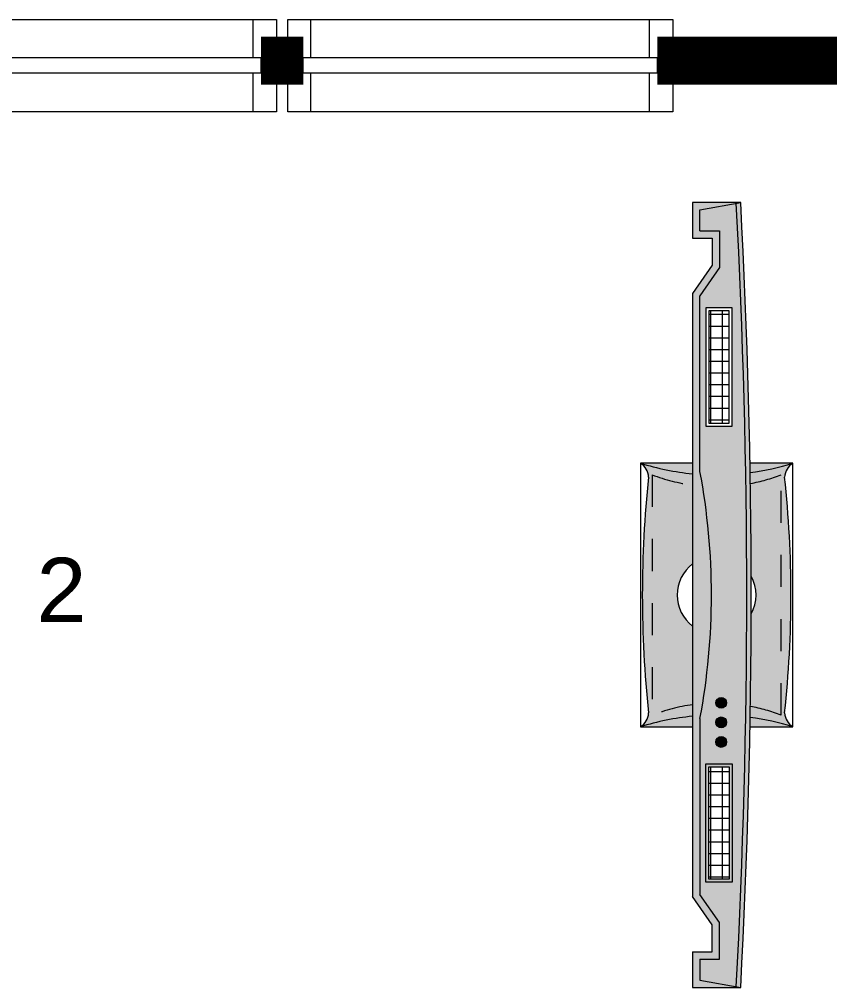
# Model space of a CAD drawing. Header units: metres. Extents: x -92766 to 98207, y -36056 to 71601.
# Drawn here: x 9.631 to 12.159, y 2.107 to 5.129 of the extents above; entities that cross this region are included whole.
import ezdxf

# ---------------------------------------------------------------- set-up
doc = ezdxf.new("R2010")
doc.units = ezdxf.units.M
doc.header["$MEASUREMENT"] = 0
doc.linetypes.add('HIDDEN2', pattern=[4.762499999999999, 3.175, -1.5875])
for name, color, linetype, lineweight in [('ANGLE (COTE)', 251, 'Continuous', 0), ('WALLS (PERETI)', 1, 'Continuous', 30), ('WINDOWS (FERESTRE)', 4, 'Continuous', 15), ('www.cadblocksfree.com', 7, 'Continuous', 5)]:
    doc.layers.add(name, color=color, linetype=linetype, lineweight=lineweight)
doc.styles.get("Standard").update_dxf_attribs({"font": 'arial.ttf'})
pattern_1 = [(180, (553823.1196353952, 315860.5265527803), (-1.959434878635765e-15, -16), []), (270, (553823.1196353952, 315860.5265527803), (16, -2.939119961693667e-15), [])]

# ---------------------------------------------------------------- blocks, each defined once
blk = doc.blocks.new('V_C_12M')
at = {"extrusion": (0, 0, -1)}
for p, q in [((0.04999999999032134, -0.01999998808680559), (0.05000000000283933, -0.4800000119079648)), ((0.07000000000940254, -0.01999998808678427), (0.04999999999032134, -0.01999998808680559)), ((0.07000000000940254, -0.01999998808678427), (0.06999999999599993, -0.4800000119079435)), ((0.04999999999988347, -0.02999998808679649), (-7.993605777301127e-14, -0.02999998808650162)), ((0.1200000000000561, -0.02999998808695636), (0.06999999999986528, -0.02999998808677518)), ((0.05000000047098929, -0.4700000119079739), (4.71025884962728e-10, -0.470000011907679)), ((0.1200000004709345, -0.4700000119081338), (0.0700000004709711, -0.4700000119079526)), ((0.07000000047098354, -0.4800000119079435), (0.05000000000283933, -0.4800000119079648))]:
    blk.add_line(p, q, dxfattribs=at)
blk.add_lwpolyline([(5.913491918363434e-12, -0.4999999999941807), (0, 0), (-0.120000000000136, -4.547473508864641e-13), (-0.1199999999939951, -0.4999999999946354)], close=True, dxfattribs=at)
blk = doc.blocks.new('A$C7C934738')
at = {"layer": 'www.cadblocksfree.com', "lineweight": 5, "ltscale": 0.5}
h = blk.add_hatch(color=9, dxfattribs=at)
h.set_gradient(color1=(199, 201, 204), one_color=1, tint=1, name='INVCYLINDER')
h.paths.add_polyline_path([(368.9570372321177, 149.787119846791, -0.0003696433728803923), (383.754117972916, 150.0231658667326, 0.04376712932776957), (371.9999842494726, 192.0000058338046), (699.9999842494726, 192.0000058338046, 0.04467700331426403), (688.0001922608353, 150.0268999852706, -0.0003757800486602671), (703.0429312670603, 149.787119846791, -0.04317095167159896), (715.9999842494726, 208.0000058338046, -0.2440601287004637), (696.9465394190047, 196.8017754857428, 0.05375191630065575), (375.0534290801734, 196.8017754857428, -0.24406012869759), (355.9999842497054, 208.0000058335718, -0.04317095167137479)])
h = blk.add_hatch(color=9, dxfattribs=at)
h.set_gradient(color1=(199, 201, 204), one_color=1, tint=1)
h.paths.add_polyline_path([(355.9999842494726, 149.5624543451668, -0.0003236854113419468), (368.9570372320734, 149.7871198468236, 0.04317095167216532), (355.9999842494726, 208.0000058345627)])
h = blk.add_hatch(color=9, dxfattribs=at)
h.set_gradient(color1=(199, 201, 204), one_color=1, tint=1)
h.paths.add_polyline_path([(715.9999842494726, 208.0000058338242, 0.04317095167160761), (703.042931267104, 149.7871198468197, -0.0003236854113361467), (715.9999842494726, 149.562454345165)])
h = blk.add_hatch(color=9, dxfattribs=at)
h.set_gradient(color1=(199, 201, 204), one_color=1, tint=1, name='CYLINDER')
h.paths.add_polyline_path([(383.7541179731175, 150.0231658668166, -0.003159608942080686), (510.2453018275075, 151.1480013469167, -0.255321172361714), (561.7546666714351, 151.1480013469182, -0.003153472206021692), (688.0001922609177, 150.0268999853199, -0.0446770033142427), (699.9999842496316, 192.0000058338046), (371.9999842496477, 192.0000058338046, -0.04376712932774236)])
h = blk.add_hatch(color=98, dxfattribs=at)
h.set_gradient(color1=(7, 8, 8), color2=(0, 0, 0), one_color=1, name='CURVED')
h.paths.add_polyline_path([(-1.575053374835989e-05, 136.8188747326276), (1.09929999748897, 130.7373743347889, -0.02674023049739112), (1070.900668501457, 130.7373743347907), (1071.99998424948, 136.8188747326312, 0.0267952653029716)])
h = blk.add_hatch(color=98, dxfattribs=at)
h.set_gradient(color1=(7, 8, 8), color2=(0, 0, 0), one_color=1, name='CURVED')
h.paths.add_polyline_path([(367.5148084156265, 81.22966030053794), (127.3616653857753, 81.22966030053794), (88.77230083569881, 107.7911379616708), (38.96014359383844, 107.7911379616708), (38.96014359383844, 81.22966030053794), (10.04850761499256, 81.22966030077079), (-1.575076021254063e-05, 136.8188747338793), (-1.575052738189697e-05, 71.181136935018), (49.00866695959121, 71.181136935018), (49.00866695959121, 97.74261459615082), (85.64829965145329, 97.74261459615082), (124.2376642015297, 71.181136935018), (947.7623042974155, 71.181136935018), (986.351668847492, 97.74261459615082), (1022.991301539354, 97.74261459615082), (1022.991301539354, 71.181136935018), (1071.999984249473, 71.181136935018), (1071.999984249473, 136.8188747325917), (1061.951460883953, 81.22966030077077), (1033.039824905107, 81.22966030053794), (1033.039824905107, 107.7911379616708), (983.2276676630136, 107.7911379616708), (944.6383031131699, 81.22966030053794), (704.4851600833204, 81.22966030053794, 0.09337917774549909)])
h = blk.add_hatch(color=9, dxfattribs=at)
h.set_gradient(color1=(199, 201, 204), one_color=1, tint=1, name='CURVED')
h.paths.add_polyline_path([(1.099299997487833, 130.7373743347925), (10.04850761499256, 81.22966030077077), (38.96014359383844, 81.22966030053794), (38.96014359383844, 107.7911379616708), (88.77230083569883, 107.7911379616708), (127.3616653857753, 81.22966030053794), (367.5148084156259, 81.22966030053794, -0.09337917774549917), (704.4851600833201, 81.22966030053794), (944.6383031131699, 81.22966030053793), (983.2276676630138, 107.7911379616708), (1033.039824905107, 107.7911379616707), (1033.039824905107, 81.22966030053794), (1061.951460883953, 81.22966030077079), (1070.900668501457, 130.7373743347889, 0.02674023049739115)])
h.paths.add_polyline_path([(690.5529438762642, 110.246762993047, -1), (675.816888931422, 110.246762993047, -1)], flags=16)
h.paths.add_polyline_path([(305.6592589276843, 124.9646644724999), (305.6592589276843, 89.1895872389432), (144.0380744114518, 89.1895872389432), (144.0380744114518, 124.9646644724999)], flags=16)
h.paths.add_polyline_path([(717.2621155667766, 110.246762993047, -1), (702.5260606219344, 110.246762993047, -1)], flags=16)
h.paths.add_polyline_path([(743.9712872572891, 110.246762993047, -1), (729.2352323124469, 110.246762993047, -1)], flags=16)
h.paths.add_polyline_path([(766.3407095712624, 124.9646644724999), (927.9618940874933, 124.9646644724999), (927.9618940874934, 89.1895872389432), (766.340709571261, 89.1895872389432)], flags=16)
h = blk.add_hatch(dxfattribs=at)
h.set_pattern_fill('_USER', color=256, scale=16, angle=180, style=0, double=1, pattern_type=0)
h.set_pattern_definition(pattern_1)
h.paths.add_polyline_path([(148.1034602965228, 120.899278587196), (148.1034602965228, 93.25497312424703), (301.5938730419148, 93.25497312424704), (301.5938730419147, 120.899278587196)])
h = blk.add_hatch(color=98, dxfattribs=at)
h.set_gradient(color1=(7, 8, 8), color2=(0, 0, 0), one_color=1, name='CURVED')
h.paths.add_polyline_path([(927.9618940874935, 124.9646644724998), (766.340709571261, 124.9646644724999), (766.340709571261, 89.18958723894319), (927.9618940874934, 89.1895872389432)])
h.paths.add_polyline_path([(770.4060954565648, 93.25497312424706), (770.4060954565648, 120.899278587196), (923.8965082017238, 120.899278587196), (923.8965082017241, 93.25497312424704)], flags=16)
h = blk.add_hatch(dxfattribs=at)
h.set_pattern_fill('_USER', color=256, scale=16, angle=180, style=0, double=1, pattern_type=0)
h.set_pattern_definition(pattern_1)
h.paths.add_polyline_path([(923.8965082017239, 93.25497312424704), (923.8965082017238, 120.899278587196), (770.4060954565649, 120.899278587196), (770.4060954565648, 93.25497312424703)])
h = blk.add_hatch(color=98, dxfattribs=at)
h.set_gradient(color1=(7, 8, 8), color2=(0, 0, 0), one_color=1, name='CURVED')
h.paths.add_polyline_path([(675.816888931422, 110.246762993047, 1), (690.5529438762642, 110.246762993047, 1)])
h = blk.add_hatch(color=98, dxfattribs=at)
h.set_gradient(color1=(7, 8, 8), color2=(0, 0, 0), one_color=1, name='CURVED')
h.paths.add_polyline_path([(702.5260606219344, 110.246762993047, 1), (717.2621155667766, 110.246762993047, 1)])
h = blk.add_hatch(color=98, dxfattribs=at)
h.set_gradient(color1=(7, 8, 8), color2=(0, 0, 0), one_color=1, name='CURVED')
h.paths.add_polyline_path([(743.9712872572891, 110.246762993047, 1), (729.2352323124469, 110.246762993047, 1)])
h = blk.add_hatch(color=9, dxfattribs=at)
h.set_gradient(color1=(199, 201, 204), one_color=1, tint=1, name='INVCYLINDER')
h.paths.add_polyline_path([(371.9999842494726, 16.00000583380461, 0.05720373326972856), (385.8679446207825, 71.181136935018), (370.4399962171447, 71.181136935018, -0.0526244039127647), (355.9999842497054, 5.834037438035011e-06, -0.2440601286966446), (375.0534290801734, 11.19823618186638, 0.05375191630065624), (696.9465394190047, 11.19823618186638, -0.2440601287013764), (715.9999842494726, 5.833804607391357e-06, -0.05262440391297214), (701.5599722820334, 71.181136935018), (685.843903475441, 71.181136935018, 0.05838420296309645), (699.9999842494726, 16.00000583380461)])
h = blk.add_hatch(color=9, dxfattribs=at)
h.set_gradient(color1=(199, 201, 204), one_color=1, tint=1)
h.paths.add_polyline_path([(355.9999842494726, 5.833046941461362e-06, 0.05262440391355917), (370.4399962172392, 71.181136935018), (355.9999842494727, 71.18113693501802)])
h = blk.add_hatch(color=9, dxfattribs=at)
h.set_gradient(color1=(199, 201, 204), one_color=1, tint=1, name='CYLINDER')
h.paths.add_polyline_path([(699.9999842496316, 16.00000583380461, -0.05838420296310191), (685.8439034754338, 71.181136935018), (578.5341939137531, 71.181136935018, -0.4914830318726053), (493.4657745851921, 71.181136935018), (385.8679446209836, 71.181136935018, -0.05720373326971123), (371.9999842496477, 16.00000583380461)])
h = blk.add_hatch(color=9, dxfattribs=at)
h.set_gradient(color1=(199, 201, 204), one_color=1, tint=1)
h.paths.add_polyline_path([(701.5599722819388, 71.181136935018, 0.05262440391299834), (715.9999842494726, 5.833785138520398e-06), (715.9999842494726, 71.181136935018)])
at = {"layer": 'www.cadblocksfree.com', "lineweight": 18, "ltscale": 0.5}
for p, q in [((715.9999842494726, 208.0000058338046), (355.9999842494726, 208.0000058338046)), ((355.9999842494726, 208.0000058338046), (355.9999842494726, 149.5624543451704)), ((715.9999842494726, 149.5624543451704), (715.9999842494726, 208.0000058338046)), ((355.9999842494726, 71.181136935018), (355.9999842494726, 5.833804607391357e-06)), ((715.9999842494726, 5.833804607391357e-06), (715.9999842494726, 71.181136935018)), ((355.9999842494726, 5.833804607391357e-06), (715.9999842494726, 5.833804607391357e-06))]:
    blk.add_line(p, q, dxfattribs=at)
at = {"layer": 'www.cadblocksfree.com', "linetype": 'HIDDEN2', "lineweight": 5, "ltscale": 0.5}
for p, q in [((699.9999842494726, 192.0000058338046), (371.9999842494726, 192.0000058338046)), ((371.9999842494726, 16.00000583380461), (699.9999842494726, 16.00000583380461))]:
    blk.add_line(p, q, dxfattribs=at)
at = {"layer": 'www.cadblocksfree.com', "ltscale": 0.5}
for p, q in [((-1.575076021254063e-05, 136.8188747325912), (-1.575052738189697e-05, 71.181136935018)), ((10.04850761499256, 81.22966030077077), (-1.575052738189697e-05, 136.8188747325912)), ((1061.951460883953, 81.22966030077077), (1071.999984249473, 136.8188747325912)), ((1071.999984249473, 71.181136935018), (1071.999984249473, 136.8188747325912)), ((38.96014359383844, 81.22966030053794), (38.96014359383844, 107.7911379616708)), ((38.96014359383844, 107.7911379616708), (88.77230083569884, 107.7911379616708)), ((88.77230083569884, 107.7911379616708), (127.3616653857753, 81.22966030053794)), ((983.2276676630136, 107.7911379616708), (944.63830311317, 81.22966030053794)), ((1033.039824905107, 107.7911379616708), (983.2276676630136, 107.7911379616708)), ((1033.039824905107, 81.22966030053794), (1033.039824905107, 107.7911379616708)), ((49.00866695959121, 71.181136935018), (49.00866695959121, 97.74261459615082)), ((49.00866695959121, 97.74261459615082), (85.64829965145327, 97.74261459615082)), ((85.64829965145327, 97.74261459615082), (124.2376642015297, 71.181136935018)), ((986.351668847492, 97.74261459615082), (947.7623042974155, 71.181136935018)), ((1022.991301539354, 97.74261459615082), (986.351668847492, 97.74261459615082)), ((1022.991301539354, 71.181136935018), (1022.991301539354, 97.74261459615082)), ((38.96014359383844, 81.22966030053794), (10.04850761499256, 81.22966030077077)), ((367.5148084165994, 81.22966030053794), (127.3616653857753, 81.22966030053794)), ((704.4851600823458, 81.22966030053794), (944.63830311317, 81.22966030053794)), ((1033.039824905107, 81.22966030053794), (1061.951460883953, 81.22966030077077)), ((-1.575052738189697e-05, 71.181136935018), (49.00866695959121, 71.181136935018)), ((124.2376642015297, 71.181136935018), (947.7623042974155, 71.181136935018)), ((1022.991301539354, 71.181136935018), (1071.999984249473, 71.181136935018))]:
    blk.add_line(p, q, dxfattribs=at)
for points in [[(144.0380744114518, 89.1895872389432), (305.6592589276843, 89.1895872389432), (305.6592589276843, 124.9646644724999), (144.0380744114518, 124.9646644724999)], [(148.1034602965228, 93.25497312424704), (301.5938730419148, 93.25497312424704), (301.5938730419148, 120.899278587196), (148.1034602965228, 120.899278587196)], [(927.9618940874934, 89.1895872389432), (766.340709571261, 89.1895872389432), (766.340709571261, 124.9646644724999), (927.9618940874934, 124.9646644724999)], [(923.8965082017239, 93.25497312424704), (770.4060954565648, 93.25497312424704), (770.4060954565648, 120.899278587196), (923.8965082017239, 120.899278587196)]]:
    blk.add_lwpolyline(points, close=True, dxfattribs=at)
at = {"layer": 'www.cadblocksfree.com', "lineweight": 5, "ltscale": 0.5}
for centre, radius in [((683.1849164038431, 110.246762993047), 7.368027472421089), ((709.8940880943555, 110.246762993047), 7.36802747242109), ((736.603259784868, 110.246762993047), 7.36802747242109)]:
    blk.add_circle(centre, radius, dxfattribs=at)
at = {"layer": 'www.cadblocksfree.com', "lineweight": 18, "ltscale": 0.5}
for centre, radius, start, end in [((25.99998424923979, 104.0000058338046), 346.0000000004499, 7.604410961170624, 17.49232452518753), ((1045.999984249938, 104.0000058338046), 346.00000000045, 162.5076754748125, 172.3955890388294), ((25.99998424923979, 104.0000058338046), 346.0000000004499, 342.5076754748125, 354.5571856302752), ((1045.999984249938, 104.0000058338046), 346.00000000045, 185.4428143697249, 197.4923245251875)]:
    blk.add_arc(centre, radius, start, end, dxfattribs=at)
at = {"layer": 'www.cadblocksfree.com', "lineweight": 5, "ltscale": 0.5}
for centre, radius, start, end in [((376.3142162163276, 220.7555066759232), 23.98688854634725, 212.1251053743657, 266.9870587828691), ((535.9999842494726, -1295.996513404651), 1501.449474652785, 83.84640601021495, 96.15359398978504), ((695.6857522826176, 220.7555066759232), 23.98688854634725, 273.012941217131, 327.8748946256343), ((535.9999842494726, 104.0000058338046), 53.72371122289223, 61.35434236687189, 118.6456576331281), ((535.9999842494726, -813.0598622253165), 910.022529707525, 79.3304742437456, 100.6695257562544), ((535.9999842494726, 104.0000058338046), 53.72371122289223, 217.6533326029285, 322.3466673970715), ((376.3142162163276, -12.75549500831403), 23.98688854634725, 93.01294121713093, 147.8748946256343), ((535.9999842494726, 1503.99652507226), 1501.449474652785, 263.8464060102149, 276.1535939897851), ((695.6857522826176, -12.75549500831403), 23.98688854634725, 32.12510537436572, 86.98705878286906)]:
    blk.add_arc(centre, radius, start, end, dxfattribs=at)
at = {"layer": 'www.cadblocksfree.com', "linetype": 'HIDDEN2', "lineweight": 5, "ltscale": 0.5}
for centre, radius, start, end in [((138.5625736291986, 104.0000058338046), 249.4734949392023, 10.63088447508627, 20.65517419068295), ((928.4010270405561, 104.0000058338046), 244.7673106196613, 158.9289642886795, 169.1613747532457), ((138.5625736291986, 104.0000058338046), 249.4734949392023, 339.3448258093171, 352.4406838206185), ((928.4010270405561, 104.0000058338046), 244.7673106196613, 187.7055346428065, 201.0710357113205)]:
    blk.add_arc(centre, radius, start, end, dxfattribs=at)
at = {"layer": 'www.cadblocksfree.com', "ltscale": 0.5}
for centre, start, end in [((535.9999842494726, -9857.766984332236), 86.93022332361816, 93.06977667638184), ((535.9999842494726, -9863.90737934236), 86.93652532728743, 93.06347467271257)]:
    blk.add_arc(centre, 10008.94812126726, start, end, dxfattribs=at)

msp = doc.modelspace()

# ---------------------------------------------------------------- linework, layer by layer
at = {"layer": 'WALLS (PERETI)', "const_width": 0.15}
for points in [[(10.384763131968, 5), (10.51639002724397, 5)], [(11.62114163974978, 5), (13.03860239831723, 5)]]:
    msp.add_lwpolyline(points, dxfattribs=at)

# ---------------------------------------------------------------- block references
at = {"layer": 'WINDOWS (FERESTRE)', "rotation": 270}
for name, p, xscale, yscale, zscale in [('V_C_12M', (10.43279577967408, 5.128553835457922), 2.401633815861103, 2.401633815861103, 2.401633815861103), ('V_C_12M', (11.66917428745586, 5.128553835457922), 2.401633815861103, 2.401633815861103, 2.401633815861103), ('A$C7C934738', (11.56844252044955, 4.557354369035054), 0.002285948897790241, 0.002285948897790241, 0.002285948897790241)]:
    msp.add_blockref(name, p, dxfattribs=dict(at, xscale=xscale, yscale=yscale, zscale=zscale))

# ---------------------------------------------------------------- texts
at = {"layer": 'ANGLE (COTE)', "insert": (9.68459473018811, 3.448268498311108), "char_height": 0.2, "attachment_point": 1}
msp.add_mtext_dynamic_manual_height_columns('2', width=0.2, gutter_width=1, heights=[0], dxfattribs=at)

doc.saveas('drawing.dxf')
